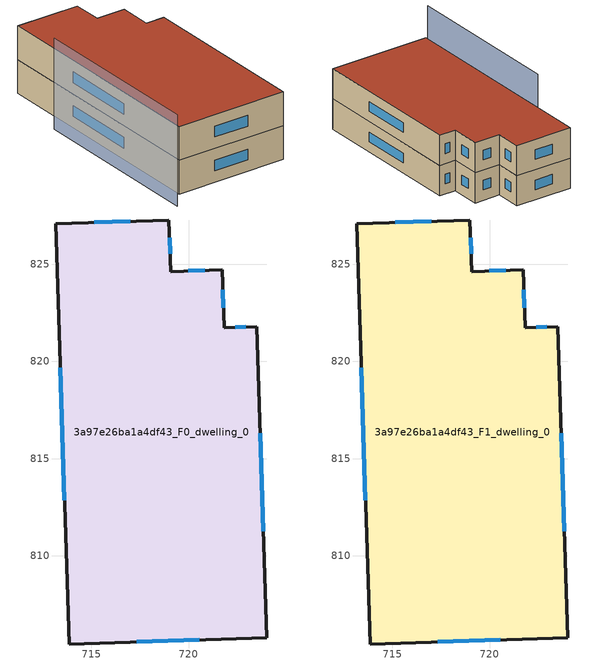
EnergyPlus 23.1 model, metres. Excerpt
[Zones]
3a97e26ba1a4df43_F0_dwelling_0
 floor ground (EU_floor_Construction): 721.72,824.71 721.82,821.74 723.52,821.79 724.02,805.79 713.84,805.46 713.16,827.09 718.99,827.27 719.07,824.62 z0
 wall outside (EU_wall_Construction): 718.99,827.27 713.16,827.09 713.84,805.46 724.02,805.79 723.52,821.79 721.82,821.74 721.72,824.71 719.07,824.62 718.99,827.27 z0:3
 window (EU_Window_Construction): 716.99,827.21 715.15,827.15 / 719.04,825.53 719.02,826.37 / 720.82,824.68 719.98,824.65 / 721.79,822.76 721.76,823.69 / 722.93,821.77 722.4,821.76 / 723.85,811.27 723.69,816.31 / 717.33,805.57 720.54,805.67 / 713.39,819.68 713.61,812.87 z1.03:1.97
3a97e26ba1a4df43_F1_dwelling_0
 floor to 3a97e26ba1a4df43_F0_dwelling_0 (EU_floor_Construction): 721.72,824.71 721.82,821.74 723.51,821.79 724.02,805.79 713.84,805.46 713.16,827.09 718.99,827.27 719.07,824.62 z3
 wall outside (EU_wall_Construction): 718.99,827.27 713.16,827.09 713.84,805.46 724.02,805.79 723.52,821.79 721.82,821.74 721.72,824.71 719.07,824.62 718.99,827.27 z3:6
 window (EU_Window_Construction): 716.99,827.21 715.15,827.15 / 719.04,825.53 719.02,826.37 / 720.82,824.68 719.98,824.65 / 721.79,822.76 721.76,823.69 / 722.93,821.77 722.4,821.76 / 723.85,811.27 723.69,816.31 / 717.33,805.57 720.54,805.67 / 713.39,819.68 713.61,812.87 z4.03:4.97
 roof outside (EU_roof_Construction): 724.02,805.79 723.52,821.79 721.82,821.74 721.72,824.71 719.07,824.62 718.99,827.27 713.16,827.09 713.84,805.46 z6
shading: 712.02,820.31 712.54,803.87 z0:8.1
[Building]
EU S2 Campaign: North Axis=0; Terrain=City; Solar Distribution=FullExterior
[Site:Location]
Cape.Town.Intl.AP: Latitude=-33.965; Longitude=18.602; Time Zone=2; Elevation=46
[SizingPeriod:WeatherFileDays]
AnnualSizingPeriod: Begin Month=1; Begin Day of Month=1; End Month=12; End Day of Month=31; Day of Week for Start Day=Monday; Use Weather File Daylight Saving Period=No; Use Weather File Rain and Snow Indicators=No
[MATERIAL]
EU_InternalMass_Material: Roughness=MediumRough; Thickness=0.1; Conductivity=1; Density=1800; Specific Heat=900; Thermal Absorptance=0.9; Solar Absorptance=0.7; Visible Absorptance=0.7
[MATERIAL:NOMASS] Roughness=MediumRough; Thermal Absorptance=0.9; Solar Absorptance=0.7; Visible Absorptance=0.7
Name | Thermal Resistance
EU_wall_NoMass | 0.493876
EU_roof_NoMass | 0.449382
EU_floor_NoMass | 1.25
[WINDOWMATERIAL:SIMPLEGLAZINGSYSTEM]
EU_Window_SimpleGlazing: UFactor=4.4; Solar Heat Gain Coefficient=0.85; Visible Transmittance=0.85
[CONSTRUCTION]
EU_wall_Construction: EU_wall_NoMass
EU_roof_Construction: EU_roof_NoMass
EU_floor_Construction: EU_floor_NoMass
EU_Window_Construction: EU_Window_SimpleGlazing
EU_InternalMass_Construction: EU_InternalMass_Material
[ZONE] Type=1; Multiplier=1; Ceiling Height=autocalculate; Volume=611.395; Floor Area=autocalculate; Part of Total Floor Area=Yes
3a97e26ba1a4df43_F0_dwelling_0; 3a97e26ba1a4df43_F1_dwelling_0
[INTERNALMASS] Construction=EU_InternalMass_Construction; Surface Area=203.798
Name | Zone or ZoneList
3a97e26ba1a4df43_F0_dwelling_0_EU_InternalMass | 3a97e26ba1a4df43_F0_dwelling_0
3a97e26ba1a4df43_F1_dwelling_0_EU_InternalMass | 3a97e26ba1a4df43_F1_dwelling_0
[OTHEREQUIPMENT] Fuel Type=Electricity; Design Level Calculation Method=Watts/Area; Power per Zone Floor Area=1; Fraction Latent=0; Fraction Radiant=0; Fraction Lost=0; Carbon Dioxide Generation Rate=0; EndUse Subcategory=EU_Step8_InternalGains
Name | Zone or ZoneList or Space or SpaceList | Schedule
EU_Step8_InternalGain_3a97e26ba1a4df43_F0_dwelling_0_f000 | 3a97e26ba1a4df43_F0_dwelling_0 | EU_Step8_GainSchedule_3a97e26ba1a4df43_F0_dwelling_0_f000
EU_Step8_InternalGain_3a97e26ba1a4df43_F1_dwelling_0_f000 | 3a97e26ba1a4df43_F1_dwelling_0 | EU_Step8_GainSchedule_3a97e26ba1a4df43_F1_dwelling_0_f000
[ZONEVENTILATION:DESIGNFLOWRATE] Schedule=EU_AlwaysOn; Design Flow Rate Calculation Method=AirChanges/Hour; Air Changes per Hour=0.64; Ventilation Type=Natural; Fan Pressure Rise=0; Fan Total Efficiency=1; Constant Term Coefficient=1; Temperature Term Coefficient=0; Velocity Term Coefficient=0; Velocity Squared Term Coefficient=0; Minimum Indoor Temperature=-100; Maximum Indoor Temperature=100; Delta Temperature=-100; Minimum Outdoor Temperature=-100; Maximum Outdoor Temperature=100; Maximum Wind Speed=40
Name | Zone or ZoneList or Space or SpaceList
EU_ConstantAir_3a97e26ba1a4df43_F0_dwelling_0 | 3a97e26ba1a4df43_F0_dwelling_0
EU_ConstantAir_3a97e26ba1a4df43_F1_dwelling_0 | 3a97e26ba1a4df43_F1_dwelling_0
[HVACTEMPLATE:THERMOSTAT] Constant Heating Setpoint=20; Constant Cooling Setpoint=50
EU_HeatOnly_3a97e26ba1a4df43_F0_dwelling_0; EU_HeatOnly_3a97e26ba1a4df43_F1_dwelling_0
[HVACTEMPLATE:ZONE:IDEALLOADSAIRSYSTEM] System Availability Schedule=EU_AlwaysOn; Maximum Heating Supply Air Temperature=50; Minimum Cooling Supply Air Temperature=13; Maximum Heating Supply Air Humidity Ratio=0.0156; Minimum Cooling Supply Air Humidity Ratio=0.0077; Heating Limit=NoLimit; Cooling Limit=NoLimit; Heating Availability Schedule=EU_AlwaysOn; Cooling Availability Schedule=EU_CoolingOff; Dehumidification Control Type=ConstantSensibleHeatRatio; Cooling Sensible Heat Ratio=0.7; Dehumidification Setpoint=60; Humidification Control Type=None; Humidification Setpoint=30; Outdoor Air Method=None; Outdoor Air Flow Rate per Person=0.00944; Outdoor Air Flow Rate per Zone Floor Area=0; Outdoor Air Flow Rate per Zone=0; Demand Controlled Ventilation Type=None; Outdoor Air Economizer Type=NoEconomizer; Heat Recovery Type=None; Sensible Heat Recovery Effectiveness=0.7; Latent Heat Recovery Effectiveness=0.65
Name | Template Thermostat
3a97e26ba1a4df43_F0_dwelling_0 | EU_HeatOnly_3a97e26ba1a4df43_F0_dwelling_0
3a97e26ba1a4df43_F1_dwelling_0 | EU_HeatOnly_3a97e26ba1a4df43_F1_dwelling_0
[SIZING:ZONE] Zone Cooling Design Supply Air Temperature Input Method=SupplyAirTemperature; Zone Cooling Design Supply Air Temperature=13; Zone Heating Design Supply Air Temperature Input Method=SupplyAirTemperature; Zone Heating Design Supply Air Temperature=50; Zone Cooling Design Supply Air Humidity Ratio=0.008; Zone Heating Design Supply Air Humidity Ratio=0.008; Cooling Design Air Flow Method=DesignDay; Cooling Design Air Flow Rate=0; Cooling Minimum Air Flow per Zone Floor Area=0.000762; Cooling Minimum Air Flow=0; Cooling Minimum Air Flow Fraction=0.2; Heating Design Air Flow Method=DesignDay; Heating Design Air Flow Rate=0; Heating Maximum Air Flow per Zone Floor Area=0.002032; Heating Maximum Air Flow=0.141576; Heating Maximum Air Flow Fraction=0.3; Account for Dedicated Outdoor Air System=No; Dedicated Outdoor Air System Control Strategy=NeutralSupplyAir; Dedicated Outdoor Air Low Setpoint Temperature for Design=autosize; Dedicated Outdoor Air High Setpoint Temperature for Design=autosize; Zone Load Sizing Method=Sensible Load Only No Latent Load; Zone Latent Cooling Design Supply Air Humidity Ratio Input Method=HumidityRatioDifference; Zone Cooling Design Supply Air Humidity Ratio Difference=0.005; Zone Latent Heating Design Supply Air Humidity Ratio Input Method=HumidityRatioDifference; Zone Humidification Design Supply Air Humidity Ratio Difference=0.005
3a97e26ba1a4df43_F0_dwelling_0; 3a97e26ba1a4df43_F1_dwelling_0
[SCHEDULE:CONSTANT]
Name | Hourly Value
EU_AlwaysOn | 1
EU_CoolingOff | 0
[SCHEDULE:FILE] Column Number=1; Rows to Skip at Top=0; Number of Hours of Data=8760; Column Separator=Comma; Interpolate to Timestep=No; Minutes per Item=60; Adjust Schedule for Daylight Savings=Yes
Name | File
EU_Step8_GainSchedule_3a97e26ba1a4df43_F0_dwelling_0_f000 | ../../schedules/3a97e26ba1a4df43/3a97e26ba1a4df43_F0_dwelling_0_f000_gain.csv
EU_Step8_GainSchedule_3a97e26ba1a4df43_F1_dwelling_0_f000 | ../../schedules/3a97e26ba1a4df43/3a97e26ba1a4df43_F1_dwelling_0_f000_gain.csv
